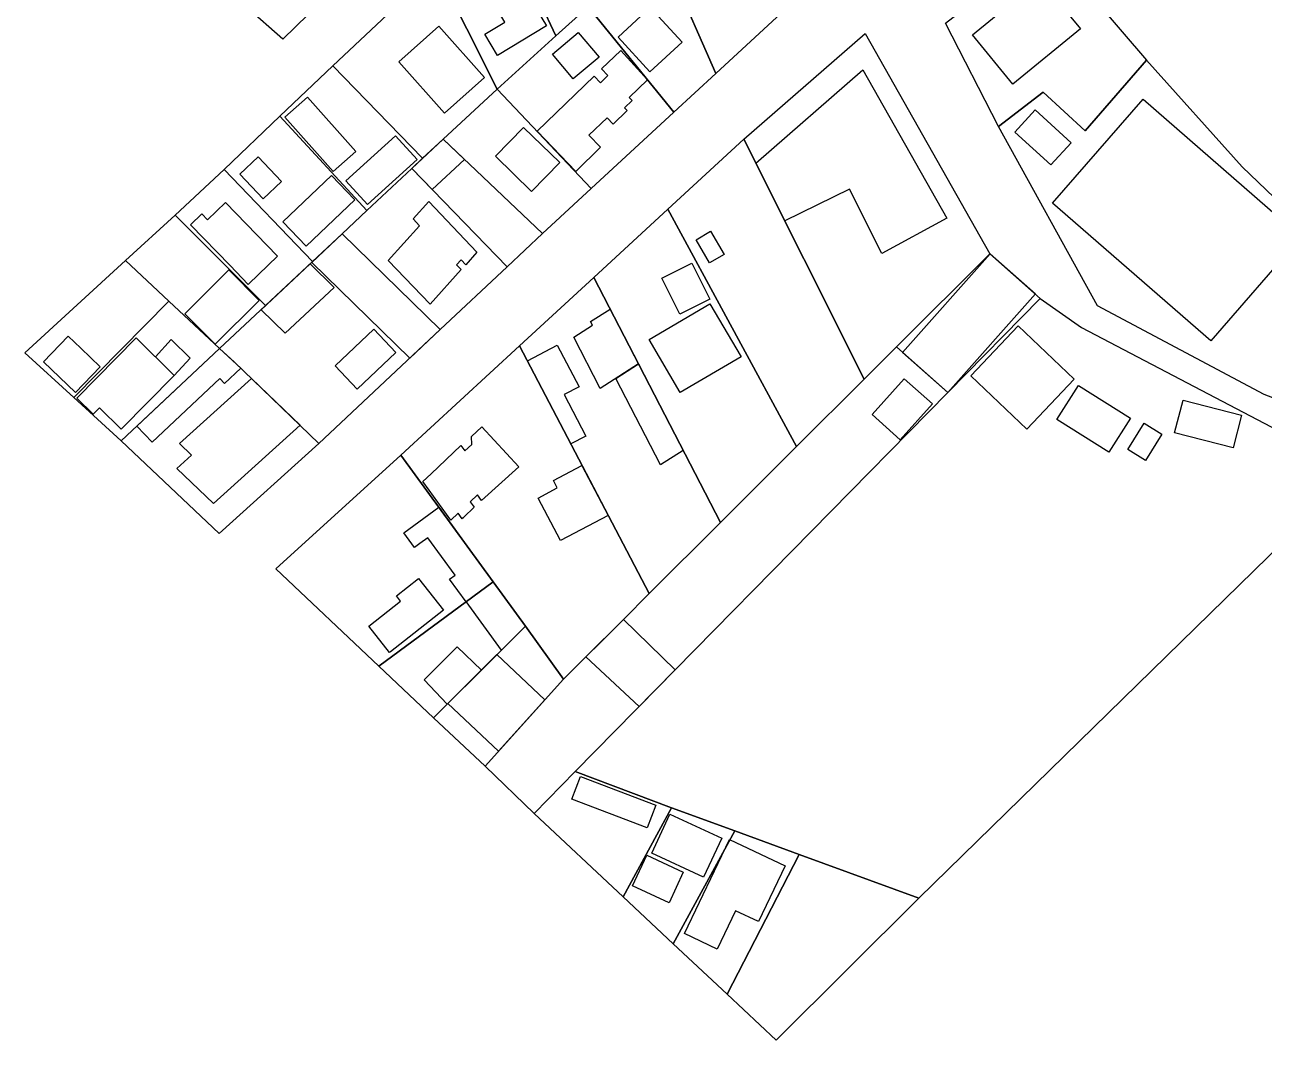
# Model space of a CAD drawing. Header units: millimetres. Extents: x 72 to 2826, y -203 to 794.
# Drawn here: x 1887.2 to 2071.7, y -203.3 to -52.1 of the extents above; entities that cross this region are included whole.
import ezdxf

# ---------------------------------------------------------------- set-up
doc = ezdxf.new("R2010")
doc.units = ezdxf.units.MM
doc.layers.add('Traza Urbana', color=7, linetype='Continuous')

msp = doc.modelspace()

# ---------------------------------------------------------------- linework, layer by layer
at = {"layer": 'Traza Urbana'}
for points in [[(1926.36, -36.84), (1933.25, -46.83), (1925.64, -54.24), (1904.02, -35.15), (1914.02, -17.96)], [(1990.08, -59.36), (1983.62, -44.55), (1991, -37.81), (2002.41, -27.45), (2008.2, -42.57)], [(1973.34, -47.25), (1971.09, -49.45), (1966.31, -53.78), (1963.98, -48.78), (1962.67, -45.98), (1957.56, -35.05), (1965.03, -28.13)], [(1966.31, -53.78), (1957.56, -61.71), (1948.52, -43.67), (1957.56, -35.05), (1962.67, -45.98), (1963.98, -48.78)], [(1983.62, -44.55), (1990.08, -59.36), (1983.84, -65.13), (1971.09, -49.45), (1973.34, -47.25), (1981.38, -39.42)], [(2024.27, -51.89), (2039.42, -40.12), (2054.2, -57.4), (2045.06, -67.91), (2038.82, -62.15), (2032.2, -67.27)], [(1957.56, -61.71), (1949.5, -69.15), (1946.46, -71.98), (1933.12, -58.24), (1948.52, -43.67)], [(2034.31, -60.95), (2028.29, -53.6), (2038.34, -45.36), (2044.36, -52.7)], [(1964.89, -52.28), (1957.61, -56.66), (1955.72, -53.51), (1958.72, -51.71), (1957.43, -49.57), (1961.71, -46.99)], [(1983.84, -65.13), (1971.57, -76.46), (1957.56, -61.71), (1966.31, -53.78), (1971.09, -49.45)], [(1975.55, -53.97), (1980.32, -49.55), (1985.07, -54.69), (1980.3, -59.11)], [(1949.71, -65.27), (1942.92, -57.65), (1948.89, -52.33), (1955.68, -59.96)], [(1965.8, -56.5), (1969.63, -53.28), (1972.72, -56.95), (1968.89, -60.17)], [(2030.88, -86.2), (2016.97, -100.07), (2012.19, -104.84), (1994.25, -69.13), (2012.31, -53.43)], [(1971.99, -59.76), (1972.93, -60.74), (1974.05, -59.67), (1973.1, -58.69), (1975.95, -55.95), (1979.92, -60.3), (1977.2, -62.93), (1977.65, -63.4), (1976.53, -64.48), (1976.91, -64.87), (1974.83, -66.89), (1973.92, -65.95), (1971.22, -68.55), (1972.96, -70.35), (1969.25, -73.93), (1963.49, -67.95)], [(1946.46, -71.98), (1944.84, -73.5), (1938.15, -79.78), (1925.2, -65.73), (1933.12, -58.24)], [(1996.04, -72.7), (2012, -58.84), (2024.49, -80.88), (2014.81, -86.15), (2010.02, -76.58), (2000.37, -81.31)], [(2045.06, -67.91), (2054.2, -57.4), (2068.43, -73.26), (2100.54, -104.01), (2090.46, -114.41), (2071.72, -107.13), (2046.89, -93.95), (2032.2, -67.27), (2038.82, -62.15)], [(1971.57, -76.46), (1964.31, -83.19), (1949.5, -69.15), (1957.56, -61.71)], [(1933.15, -73.94), (1925.97, -65.85), (1929.34, -62.87), (1936.51, -70.95)], [(2040.23, -78.68), (2053.69, -63.2), (2077.24, -83.68), (2063.78, -99.15)], [(1938.15, -79.78), (1934.48, -83.24), (1930.09, -87.36), (1916.94, -73.65), (1925.2, -65.73)], [(2034.61, -68.09), (2037.65, -64.77), (2042.99, -69.66), (2039.95, -72.98)], [(1957.29, -71.68), (1961.48, -67.38), (1966.86, -72.6), (1962.68, -76.91)], [(1938.24, -78.88), (1935.03, -75.33), (1942.44, -68.62), (1945.66, -72.17)], [(1964.31, -83.19), (1959.06, -88.12), (1944.84, -73.5), (1946.46, -71.98), (1949.5, -69.15)], [(1947.87, -76.62), (1944.84, -73.5), (1949.5, -69.15), (1952.68, -72.16)], [(2012.19, -104.84), (2002.11, -114.9), (1982.95, -79.54), (1994.25, -69.13)], [(1919.25, -74.33), (1921.97, -71.75), (1925.45, -75.42), (1922.73, -78)], [(1930.09, -87.36), (1923.09, -93.91), (1909.62, -80.47), (1916.94, -73.65)], [(1959.06, -88.12), (1949.09, -97.48), (1934.48, -83.24), (1938.15, -79.78), (1944.84, -73.5)], [(1925.67, -81.43), (1932.91, -74.54), (1936.36, -78.17), (1929.11, -85.06)], [(1917.11, -78.57), (1924.87, -86.57), (1920.6, -90.66), (1920.5, -90.75), (1917.79, -87.96), (1911.91, -81.9), (1913.61, -80.27), (1914.44, -81.13)], [(1947.59, -93.69), (1941.33, -87.22), (1946.01, -82.02), (1945.04, -81), (1947.39, -78.41), (1954.53, -85.97), (1952.87, -87.83), (1952.18, -87.1), (1951.51, -87.84), (1952.2, -88.56)], [(1923.09, -93.91), (1916.24, -100.32), (1908.7, -93.26), (1902.25, -87.22), (1909.62, -80.47)], [(2002.11, -114.9), (1990.8, -126.2), (1971.92, -89.71), (1982.95, -79.54)], [(1989.18, -87.56), (1987.17, -84.1), (1989.32, -82.85), (1991.33, -86.31)], [(1949.09, -97.48), (1931.03, -114.43), (1918.45, -102.33), (1916.24, -100.32), (1923.09, -93.91), (1930.09, -87.36), (1934.48, -83.24)], [(1929.96, -87.48), (1934.48, -83.24), (1949.09, -97.48), (1944.57, -101.72)], [(2038.37, -92.85), (2024.61, -106.86), (2016.97, -100.07), (2030.88, -86.2)], [(2017.89, -100.88), (2030.94, -86.21), (2037.66, -92.18), (2024.61, -106.86)], [(1908.7, -93.26), (1894.53, -107.6), (1887.25, -100.96), (1902.25, -87.22)], [(1929.71, -87.72), (1933.29, -91.21), (1925.99, -98.04), (1922.41, -94.55)], [(1984.74, -95.2), (1982.06, -89.83), (1986.53, -87.6), (1989.21, -92.97)], [(1911.08, -95.13), (1917.63, -88.58), (1922.13, -93.14), (1915.6, -99.65)], [(1990.8, -126.2), (1980.18, -136.79), (1960.89, -99.89), (1971.92, -89.71)], [(1916.24, -100.32), (1901.59, -114.03), (1894.53, -107.6), (1908.7, -93.26)], [(2020.33, -182.1), (2002.49, -175.6), (1992.92, -172.1), (1983.51, -168.67), (1969.19, -163.27), (1984.07, -148.13), (2024.61, -106.86), (2038.37, -92.85), (2044.53, -97.19), (2085.35, -118.55)], [(1980.17, -98.97), (1989.23, -93.65), (1993.86, -101.54), (1984.8, -106.86)], [(1974.37, -94.43), (1978.59, -102.6), (1972.9, -106.23), (1968.95, -98.6), (1971.73, -96.82), (1971.46, -96.29)], [(1939.21, -97.42), (1942.49, -100.9), (1936.7, -106.36), (1933.42, -102.89)], [(2028.05, -104.36), (2035.12, -96.94), (2043.44, -104.88), (2036.37, -112.29)], [(1890.04, -102.27), (1893.72, -98.46), (1895.57, -100.24), (1898.45, -103.03), (1894.77, -106.84)], [(1903.83, -98.72), (1909.5, -104.32), (1901.58, -112.33), (1898.36, -109.14), (1897.43, -110.08), (1894.99, -107.67)], [(1909.5, -104.32), (1906.68, -101.53), (1909.03, -98.94), (1911.85, -101.73)], [(1931.03, -114.43), (1916.18, -127.84), (1901.59, -114.03), (1916.24, -100.32), (1918.45, -102.33)], [(1903.94, -111.84), (1916.24, -100.32), (1919.39, -103.23), (1916.99, -105.51), (1916.3, -104.78), (1906.19, -114.24)], [(1980.18, -136.79), (1976.34, -140.62), (1967.45, -149.5), (1961.75, -141.65), (1956.94, -135.02), (1943.24, -116.16), (1960.89, -99.89)], [(1962.05, -102.11), (1966.5, -99.82), (1969.74, -106.02), (1967.52, -107.16), (1970.76, -113.37), (1968.54, -114.51)], [(2024.61, -106.86), (1984.07, -148.13), (1976.34, -140.62), (1980.18, -136.79), (1990.8, -126.2), (2002.11, -114.9), (2012.19, -104.84), (2016.97, -100.07)], [(1975.22, -104.76), (1978.59, -102.6), (1985.26, -115.48), (1981.88, -117.63)], [(1909.87, -118.16), (1912.05, -116.19), (1910.25, -114.46), (1920.99, -104.76), (1928.22, -111.72), (1915.31, -123.38)], [(2013.38, -110.13), (2018.15, -104.81), (2022.33, -108.55), (2017.56, -113.87)], [(2040.86, -110.87), (2044.06, -105.8), (2051.8, -110.67), (2048.6, -115.75)], [(2058.39, -112.84), (2059.64, -107.99), (2068.34, -110.24), (2067.09, -115.09)], [(1955.26, -111.96), (1960.78, -117.89), (1955.21, -122.91), (1954.62, -122.1), (1953.53, -123.13), (1954.12, -123.94), (1952.57, -125.42), (1952.48, -125.5), (1952.47, -125.51), (1952.35, -125.63), (1951.76, -124.82), (1950.66, -125.85), (1947.43, -121.38), (1946.5, -120.1), (1947.72, -118.95), (1952.16, -114.74), (1952.76, -115.55), (1953.77, -114.58), (1953.75, -113.4)], [(2051.42, -115.33), (2053.87, -111.42), (2056.5, -113.06), (2054.05, -116.97)], [(1956.94, -135.02), (1939.96, -147.57), (1924.59, -133.11), (1943.24, -116.16)], [(1965.92, -119.93), (1970.17, -117.71), (1974.06, -125.15), (1967, -128.9), (1963.68, -122.56), (1966.5, -121.06)], [(1946.04, -129.34), (1945.23, -129.93), (1943.65, -127.75), (1948.89, -123.94), (1950.47, -126.12), (1954.53, -131.7), (1956.94, -135.02), (1952.92, -137.99), (1950.48, -134.64), (1951.29, -134.05), (1947.23, -128.47)], [(1941.7, -145.45), (1941.55, -145.56), (1938.46, -141.63), (1943.17, -137.92), (1942.55, -137.13), (1945.83, -134.54), (1949.55, -139.25)], [(1961.75, -141.65), (1948.1, -155.25), (1939.96, -147.57), (1956.94, -135.02)], [(1952.96, -137.96), (1956.94, -135.02), (1961.75, -141.65), (1958.21, -145.18)], [(1967.45, -149.5), (1955.75, -162.45), (1948.1, -155.25), (1961.75, -141.65)], [(1984.07, -148.13), (1969.19, -163.27), (1963.04, -169.52), (1955.75, -162.45), (1967.45, -149.5), (1976.34, -140.62)], [(1976.34, -140.62), (1984.07, -148.13), (1978.69, -153.6), (1970.75, -146.2)], [(1946.69, -149.6), (1951.58, -144.73), (1955.22, -148.16), (1950.13, -153.23)], [(1950.23, -153.13), (1957.53, -145.86), (1964.67, -152.58), (1957.76, -160.22)], [(1983.51, -168.67), (1976.3, -181.94), (1963.04, -169.52), (1969.19, -163.27)], [(1969.95, -164.01), (1981.17, -168.26), (1979.9, -171.64), (1968.67, -167.39)], [(1976.3, -181.94), (1983.51, -168.67), (1992.92, -172.1), (1983.74, -188.91)], [(1983.27, -169.6), (1990.99, -173.17), (1988.29, -178.99), (1980.57, -175.41)], [(1991.77, -196.43), (1983.74, -188.91), (1992.92, -172.1), (2002.49, -175.6)], [(1992.13, -173.36), (2000.43, -177.32), (1996.46, -185.61), (1993.05, -183.98), (1990.31, -189.71), (1985.43, -187.38)], [(1979.81, -175.73), (1985.25, -178.25), (1983.15, -182.79), (1977.71, -180.27)], [(1991.77, -196.43), (2002.49, -175.6), (2020.33, -182.1), (1999.08, -203.26)]]:
    msp.add_lwpolyline(points, close=True, dxfattribs=at)

doc.saveas('drawing.dxf')
